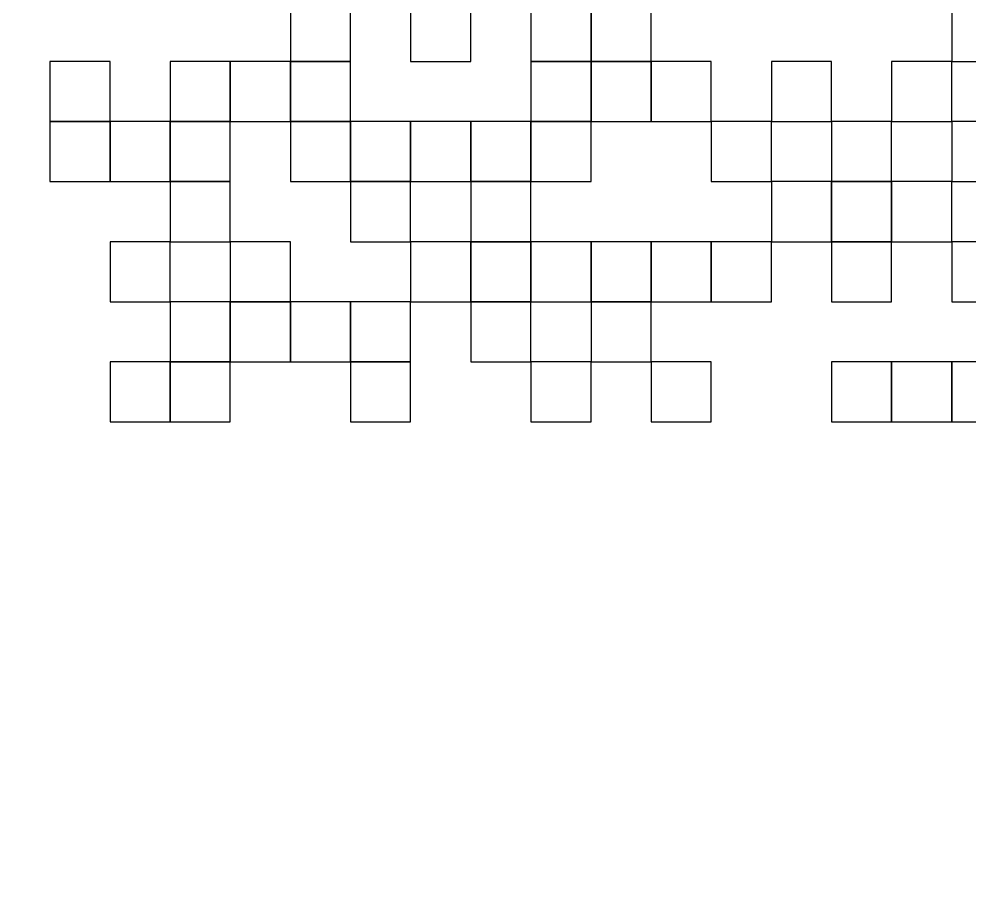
# Model space of a CAD drawing. Header units: millimetres. Extents: x -18 to 18, y -61 to 61.
# Drawn here: x -13.375 to -9.527, y 48.839 to 52.401 of the extents above; entities that cross this region are included whole.
import ezdxf

# ---------------------------------------------------------------- set-up
doc = ezdxf.new("R2010")
doc.units = ezdxf.units.MM
doc.header["$MEASUREMENT"] = 0
doc.layers.add('Layer 1', color=7, linetype='Continuous')

msp = doc.modelspace()

# ---------------------------------------------------------------- linework, layer by layer
at = {"layer": 'Layer 1', "color": 2}
msp.add_open_spline([(18.4995, 61.0002), (18.4995, 61.0002), (-18.4996, 61.0002), (-18.4996, 61.0002), (-18.4996, 61.0002), (-18.4996, 61.0002), (-18.4996, -61.0002), (-18.4996, -61.0002), (-18.4996, -61.0002), (-18.4996, -61.0002), (18.4995, -61.0002), (18.4995, -61.0002), (18.4995, -61.0002), (18.4995, -61.0002), (18.4995, 61.0002), (18.4995, 61.0002)], degree=3, knots=[0, 0, 0, 0, 0.2, 0.2, 0.2, 0.2, 0.4, 0.4, 0.4, 0.4, 0.6, 0.6, 0.6, 0.6, 1, 1, 1, 1], dxfattribs=at)
at = {"layer": 'Layer 1'}
for points in [[(-12.0337, 52.4728), (-12.0337, 52.4728), (-12.0337, 52.2294), (-12.0337, 52.2294), (-12.0337, 52.2294), (-12.0337, 52.2294), (-12.2771, 52.2294), (-12.2771, 52.2294), (-12.2771, 52.2294), (-12.2771, 52.2294), (-12.2771, 52.4728), (-12.2771, 52.4728), (-12.2771, 52.4728), (-12.2771, 52.4728), (-12.0337, 52.4728), (-12.0337, 52.4728)], [(-11.5472, 52.4728), (-11.5472, 52.4728), (-11.5472, 52.2294), (-11.5472, 52.2294), (-11.5472, 52.2294), (-11.5472, 52.2294), (-11.7905, 52.2294), (-11.7905, 52.2294), (-11.7905, 52.2294), (-11.7905, 52.2294), (-11.7905, 52.4728), (-11.7905, 52.4728), (-11.7905, 52.4728), (-11.7905, 52.4728), (-11.5472, 52.4728), (-11.5472, 52.4728)], [(-11.0605, 52.4728), (-11.0605, 52.4728), (-11.0605, 52.2294), (-11.0605, 52.2294), (-11.0605, 52.2294), (-11.0605, 52.2294), (-11.3039, 52.2294), (-11.3039, 52.2294), (-11.3039, 52.2294), (-11.3039, 52.2294), (-11.3039, 52.4728), (-11.3039, 52.4728), (-11.3039, 52.4728), (-11.3039, 52.4728), (-11.0605, 52.4728), (-11.0605, 52.4728)], [(-10.8172, 52.4728), (-10.8172, 52.4728), (-10.8172, 52.2294), (-10.8172, 52.2294), (-10.8172, 52.2294), (-10.8172, 52.2294), (-11.0605, 52.2294), (-11.0605, 52.2294), (-11.0605, 52.2294), (-11.0605, 52.2294), (-11.0605, 52.4728), (-11.0605, 52.4728), (-11.0605, 52.4728), (-11.0605, 52.4728), (-10.8172, 52.4728), (-10.8172, 52.4728)], [(-9.3575, 52.4728), (-9.3575, 52.4728), (-9.3575, 52.2294), (-9.3575, 52.2294), (-9.3575, 52.2294), (-9.3575, 52.2294), (-9.6008, 52.2294), (-9.6008, 52.2294), (-9.6008, 52.2294), (-9.6008, 52.2294), (-9.6008, 52.4728), (-9.6008, 52.4728), (-9.6008, 52.4728), (-9.6008, 52.4728), (-9.3575, 52.4728), (-9.3575, 52.4728)], [(-13.0069, 52.2294), (-13.0069, 52.2294), (-13.0069, 51.9862), (-13.0069, 51.9862), (-13.0069, 51.9862), (-13.0069, 51.9862), (-13.2503, 51.9862), (-13.2503, 51.9862), (-13.2503, 51.9862), (-13.2503, 51.9862), (-13.2503, 52.2294), (-13.2503, 52.2294), (-13.2503, 52.2294), (-13.2503, 52.2294), (-13.0069, 52.2294), (-13.0069, 52.2294)], [(-12.5204, 52.2294), (-12.5204, 52.2294), (-12.5204, 51.9862), (-12.5204, 51.9862), (-12.5204, 51.9862), (-12.5204, 51.9862), (-12.7636, 51.9862), (-12.7636, 51.9862), (-12.7636, 51.9862), (-12.7636, 51.9862), (-12.7636, 52.2294), (-12.7636, 52.2294), (-12.7636, 52.2294), (-12.7636, 52.2294), (-12.5204, 52.2294), (-12.5204, 52.2294)], [(-12.2771, 52.2294), (-12.2771, 52.2294), (-12.2771, 51.9862), (-12.2771, 51.9862), (-12.2771, 51.9862), (-12.2771, 51.9862), (-12.5204, 51.9862), (-12.5204, 51.9862), (-12.5204, 51.9862), (-12.5204, 51.9862), (-12.5204, 52.2294), (-12.5204, 52.2294), (-12.5204, 52.2294), (-12.5204, 52.2294), (-12.2771, 52.2294), (-12.2771, 52.2294)], [(-12.0337, 52.2294), (-12.0337, 52.2294), (-12.0337, 51.9862), (-12.0337, 51.9862), (-12.0337, 51.9862), (-12.0337, 51.9862), (-12.2771, 51.9862), (-12.2771, 51.9862), (-12.2771, 51.9862), (-12.2771, 51.9862), (-12.2771, 52.2294), (-12.2771, 52.2294), (-12.2771, 52.2294), (-12.2771, 52.2294), (-12.0337, 52.2294), (-12.0337, 52.2294)], [(-11.0605, 52.2294), (-11.0605, 52.2294), (-11.0605, 51.9862), (-11.0605, 51.9862), (-11.0605, 51.9862), (-11.0605, 51.9862), (-11.3039, 51.9862), (-11.3039, 51.9862), (-11.3039, 51.9862), (-11.3039, 51.9862), (-11.3039, 52.2294), (-11.3039, 52.2294), (-11.3039, 52.2294), (-11.3039, 52.2294), (-11.0605, 52.2294), (-11.0605, 52.2294)], [(-10.8172, 52.2294), (-10.8172, 52.2294), (-10.8172, 51.9862), (-10.8172, 51.9862), (-10.8172, 51.9862), (-10.8172, 51.9862), (-11.0605, 51.9862), (-11.0605, 51.9862), (-11.0605, 51.9862), (-11.0605, 51.9862), (-11.0605, 52.2294), (-11.0605, 52.2294), (-11.0605, 52.2294), (-11.0605, 52.2294), (-10.8172, 52.2294), (-10.8172, 52.2294)], [(-10.574, 52.2294), (-10.574, 52.2294), (-10.574, 51.9862), (-10.574, 51.9862), (-10.574, 51.9862), (-10.574, 51.9862), (-10.8172, 51.9862), (-10.8172, 51.9862), (-10.8172, 51.9862), (-10.8172, 51.9862), (-10.8172, 52.2294), (-10.8172, 52.2294), (-10.8172, 52.2294), (-10.8172, 52.2294), (-10.574, 52.2294), (-10.574, 52.2294)], [(-10.0875, 52.2294), (-10.0875, 52.2294), (-10.0875, 51.9862), (-10.0875, 51.9862), (-10.0875, 51.9862), (-10.0875, 51.9862), (-10.3307, 51.9862), (-10.3307, 51.9862), (-10.3307, 51.9862), (-10.3307, 51.9862), (-10.3307, 52.2294), (-10.3307, 52.2294), (-10.3307, 52.2294), (-10.3307, 52.2294), (-10.0875, 52.2294), (-10.0875, 52.2294)], [(-9.6008, 52.2294), (-9.6008, 52.2294), (-9.6008, 51.9862), (-9.6008, 51.9862), (-9.6008, 51.9862), (-9.6008, 51.9862), (-9.8442, 51.9862), (-9.8442, 51.9862), (-9.8442, 51.9862), (-9.8442, 51.9862), (-9.8442, 52.2294), (-9.8442, 52.2294), (-9.8442, 52.2294), (-9.8442, 52.2294), (-9.6008, 52.2294), (-9.6008, 52.2294)], [(-13.0069, 51.9862), (-13.0069, 51.9862), (-13.0069, 51.7429), (-13.0069, 51.7429), (-13.0069, 51.7429), (-13.0069, 51.7429), (-13.2503, 51.7429), (-13.2503, 51.7429), (-13.2503, 51.7429), (-13.2503, 51.7429), (-13.2503, 51.9862), (-13.2503, 51.9862), (-13.2503, 51.9862), (-13.2503, 51.9862), (-13.0069, 51.9862), (-13.0069, 51.9862)], [(-12.7636, 51.9862), (-12.7636, 51.9862), (-12.7636, 51.7429), (-12.7636, 51.7429), (-12.7636, 51.7429), (-12.7636, 51.7429), (-13.0069, 51.7429), (-13.0069, 51.7429), (-13.0069, 51.7429), (-13.0069, 51.7429), (-13.0069, 51.9862), (-13.0069, 51.9862), (-13.0069, 51.9862), (-13.0069, 51.9862), (-12.7636, 51.9862), (-12.7636, 51.9862)], [(-12.5204, 51.9862), (-12.5204, 51.9862), (-12.5204, 51.7429), (-12.5204, 51.7429), (-12.5204, 51.7429), (-12.5204, 51.7429), (-12.7636, 51.7429), (-12.7636, 51.7429), (-12.7636, 51.7429), (-12.7636, 51.7429), (-12.7636, 51.9862), (-12.7636, 51.9862), (-12.7636, 51.9862), (-12.7636, 51.9862), (-12.5204, 51.9862), (-12.5204, 51.9862)], [(-12.0337, 51.9862), (-12.0337, 51.9862), (-12.0337, 51.7429), (-12.0337, 51.7429), (-12.0337, 51.7429), (-12.0337, 51.7429), (-12.2771, 51.7429), (-12.2771, 51.7429), (-12.2771, 51.7429), (-12.2771, 51.7429), (-12.2771, 51.9862), (-12.2771, 51.9862), (-12.2771, 51.9862), (-12.2771, 51.9862), (-12.0337, 51.9862), (-12.0337, 51.9862)], [(-11.7905, 51.9862), (-11.7905, 51.9862), (-11.7905, 51.7429), (-11.7905, 51.7429), (-11.7905, 51.7429), (-11.7905, 51.7429), (-12.0337, 51.7429), (-12.0337, 51.7429), (-12.0337, 51.7429), (-12.0337, 51.7429), (-12.0337, 51.9862), (-12.0337, 51.9862), (-12.0337, 51.9862), (-12.0337, 51.9862), (-11.7905, 51.9862), (-11.7905, 51.9862)], [(-11.5472, 51.9862), (-11.5472, 51.9862), (-11.5472, 51.7429), (-11.5472, 51.7429), (-11.5472, 51.7429), (-11.5472, 51.7429), (-11.7905, 51.7429), (-11.7905, 51.7429), (-11.7905, 51.7429), (-11.7905, 51.7429), (-11.7905, 51.9862), (-11.7905, 51.9862), (-11.7905, 51.9862), (-11.7905, 51.9862), (-11.5472, 51.9862), (-11.5472, 51.9862)], [(-11.3039, 51.9862), (-11.3039, 51.9862), (-11.3039, 51.7429), (-11.3039, 51.7429), (-11.3039, 51.7429), (-11.3039, 51.7429), (-11.5472, 51.7429), (-11.5472, 51.7429), (-11.5472, 51.7429), (-11.5472, 51.7429), (-11.5472, 51.9862), (-11.5472, 51.9862), (-11.5472, 51.9862), (-11.5472, 51.9862), (-11.3039, 51.9862), (-11.3039, 51.9862)], [(-11.0605, 51.9862), (-11.0605, 51.9862), (-11.0605, 51.7429), (-11.0605, 51.7429), (-11.0605, 51.7429), (-11.0605, 51.7429), (-11.3039, 51.7429), (-11.3039, 51.7429), (-11.3039, 51.7429), (-11.3039, 51.7429), (-11.3039, 51.9862), (-11.3039, 51.9862), (-11.3039, 51.9862), (-11.3039, 51.9862), (-11.0605, 51.9862), (-11.0605, 51.9862)], [(-10.3307, 51.9862), (-10.3307, 51.9862), (-10.3307, 51.7429), (-10.3307, 51.7429), (-10.3307, 51.7429), (-10.3307, 51.7429), (-10.574, 51.7429), (-10.574, 51.7429), (-10.574, 51.7429), (-10.574, 51.7429), (-10.574, 51.9862), (-10.574, 51.9862), (-10.574, 51.9862), (-10.574, 51.9862), (-10.3307, 51.9862), (-10.3307, 51.9862)], [(-9.8442, 51.9862), (-9.8442, 51.9862), (-9.8442, 51.7429), (-9.8442, 51.7429), (-9.8442, 51.7429), (-9.8442, 51.7429), (-10.0875, 51.7429), (-10.0875, 51.7429), (-10.0875, 51.7429), (-10.0875, 51.7429), (-10.0875, 51.9862), (-10.0875, 51.9862), (-10.0875, 51.9862), (-10.0875, 51.9862), (-9.8442, 51.9862), (-9.8442, 51.9862)], [(-9.3575, 51.9862), (-9.3575, 51.9862), (-9.3575, 51.7429), (-9.3575, 51.7429), (-9.3575, 51.7429), (-9.3575, 51.7429), (-9.6008, 51.7429), (-9.6008, 51.7429), (-9.6008, 51.7429), (-9.6008, 51.7429), (-9.6008, 51.9862), (-9.6008, 51.9862), (-9.6008, 51.9862), (-9.6008, 51.9862), (-9.3575, 51.9862), (-9.3575, 51.9862)], [(-12.5204, 51.7429), (-12.5204, 51.7429), (-12.5204, 51.4996), (-12.5204, 51.4996), (-12.5204, 51.4996), (-12.5204, 51.4996), (-12.7636, 51.4996), (-12.7636, 51.4996), (-12.7636, 51.4996), (-12.7636, 51.4996), (-12.7636, 51.7429), (-12.7636, 51.7429), (-12.7636, 51.7429), (-12.7636, 51.7429), (-12.5204, 51.7429), (-12.5204, 51.7429)], [(-11.7905, 51.7429), (-11.7905, 51.7429), (-11.7905, 51.4996), (-11.7905, 51.4996), (-11.7905, 51.4996), (-11.7905, 51.4996), (-12.0337, 51.4996), (-12.0337, 51.4996), (-12.0337, 51.4996), (-12.0337, 51.4996), (-12.0337, 51.7429), (-12.0337, 51.7429), (-12.0337, 51.7429), (-12.0337, 51.7429), (-11.7905, 51.7429), (-11.7905, 51.7429)], [(-11.3039, 51.7429), (-11.3039, 51.7429), (-11.3039, 51.4996), (-11.3039, 51.4996), (-11.3039, 51.4996), (-11.3039, 51.4996), (-11.5472, 51.4996), (-11.5472, 51.4996), (-11.5472, 51.4996), (-11.5472, 51.4996), (-11.5472, 51.7429), (-11.5472, 51.7429), (-11.5472, 51.7429), (-11.5472, 51.7429), (-11.3039, 51.7429), (-11.3039, 51.7429)], [(-10.0875, 51.7429), (-10.0875, 51.7429), (-10.0875, 51.4996), (-10.0875, 51.4996), (-10.0875, 51.4996), (-10.0875, 51.4996), (-10.3307, 51.4996), (-10.3307, 51.4996), (-10.3307, 51.4996), (-10.3307, 51.4996), (-10.3307, 51.7429), (-10.3307, 51.7429), (-10.3307, 51.7429), (-10.3307, 51.7429), (-10.0875, 51.7429), (-10.0875, 51.7429)], [(-9.8442, 51.7429), (-9.8442, 51.7429), (-9.8442, 51.4996), (-9.8442, 51.4996), (-9.8442, 51.4996), (-9.8442, 51.4996), (-10.0875, 51.4996), (-10.0875, 51.4996), (-10.0875, 51.4996), (-10.0875, 51.4996), (-10.0875, 51.7429), (-10.0875, 51.7429), (-10.0875, 51.7429), (-10.0875, 51.7429), (-9.8442, 51.7429), (-9.8442, 51.7429)], [(-9.6008, 51.7429), (-9.6008, 51.7429), (-9.6008, 51.4996), (-9.6008, 51.4996), (-9.6008, 51.4996), (-9.6008, 51.4996), (-9.8442, 51.4996), (-9.8442, 51.4996), (-9.8442, 51.4996), (-9.8442, 51.4996), (-9.8442, 51.7429), (-9.8442, 51.7429), (-9.8442, 51.7429), (-9.8442, 51.7429), (-9.6008, 51.7429), (-9.6008, 51.7429)], [(-12.7636, 51.4996), (-12.7636, 51.4996), (-12.7636, 51.2562), (-12.7636, 51.2562), (-12.7636, 51.2562), (-12.7636, 51.2562), (-13.0069, 51.2562), (-13.0069, 51.2562), (-13.0069, 51.2562), (-13.0069, 51.2562), (-13.0069, 51.4996), (-13.0069, 51.4996), (-13.0069, 51.4996), (-13.0069, 51.4996), (-12.7636, 51.4996), (-12.7636, 51.4996)], [(-12.2771, 51.4996), (-12.2771, 51.4996), (-12.2771, 51.2562), (-12.2771, 51.2562), (-12.2771, 51.2562), (-12.2771, 51.2562), (-12.5204, 51.2562), (-12.5204, 51.2562), (-12.5204, 51.2562), (-12.5204, 51.2562), (-12.5204, 51.4996), (-12.5204, 51.4996), (-12.5204, 51.4996), (-12.5204, 51.4996), (-12.2771, 51.4996), (-12.2771, 51.4996)], [(-11.5472, 51.4996), (-11.5472, 51.4996), (-11.5472, 51.2562), (-11.5472, 51.2562), (-11.5472, 51.2562), (-11.5472, 51.2562), (-11.7905, 51.2562), (-11.7905, 51.2562), (-11.7905, 51.2562), (-11.7905, 51.2562), (-11.7905, 51.4996), (-11.7905, 51.4996), (-11.7905, 51.4996), (-11.7905, 51.4996), (-11.5472, 51.4996), (-11.5472, 51.4996)], [(-11.3039, 51.4996), (-11.3039, 51.4996), (-11.3039, 51.2562), (-11.3039, 51.2562), (-11.3039, 51.2562), (-11.3039, 51.2562), (-11.5472, 51.2562), (-11.5472, 51.2562), (-11.5472, 51.2562), (-11.5472, 51.2562), (-11.5472, 51.4996), (-11.5472, 51.4996), (-11.5472, 51.4996), (-11.5472, 51.4996), (-11.3039, 51.4996), (-11.3039, 51.4996)], [(-11.0605, 51.4996), (-11.0605, 51.4996), (-11.0605, 51.2562), (-11.0605, 51.2562), (-11.0605, 51.2562), (-11.0605, 51.2562), (-11.3039, 51.2562), (-11.3039, 51.2562), (-11.3039, 51.2562), (-11.3039, 51.2562), (-11.3039, 51.4996), (-11.3039, 51.4996), (-11.3039, 51.4996), (-11.3039, 51.4996), (-11.0605, 51.4996), (-11.0605, 51.4996)], [(-10.8172, 51.4996), (-10.8172, 51.4996), (-10.8172, 51.2562), (-10.8172, 51.2562), (-10.8172, 51.2562), (-10.8172, 51.2562), (-11.0605, 51.2562), (-11.0605, 51.2562), (-11.0605, 51.2562), (-11.0605, 51.2562), (-11.0605, 51.4996), (-11.0605, 51.4996), (-11.0605, 51.4996), (-11.0605, 51.4996), (-10.8172, 51.4996), (-10.8172, 51.4996)], [(-10.574, 51.4996), (-10.574, 51.4996), (-10.574, 51.2562), (-10.574, 51.2562), (-10.574, 51.2562), (-10.574, 51.2562), (-10.8172, 51.2562), (-10.8172, 51.2562), (-10.8172, 51.2562), (-10.8172, 51.2562), (-10.8172, 51.4996), (-10.8172, 51.4996), (-10.8172, 51.4996), (-10.8172, 51.4996), (-10.574, 51.4996), (-10.574, 51.4996)], [(-10.3307, 51.4996), (-10.3307, 51.4996), (-10.3307, 51.2562), (-10.3307, 51.2562), (-10.3307, 51.2562), (-10.3307, 51.2562), (-10.574, 51.2562), (-10.574, 51.2562), (-10.574, 51.2562), (-10.574, 51.2562), (-10.574, 51.4996), (-10.574, 51.4996), (-10.574, 51.4996), (-10.574, 51.4996), (-10.3307, 51.4996), (-10.3307, 51.4996)], [(-9.8442, 51.4996), (-9.8442, 51.4996), (-9.8442, 51.2562), (-9.8442, 51.2562), (-9.8442, 51.2562), (-9.8442, 51.2562), (-10.0875, 51.2562), (-10.0875, 51.2562), (-10.0875, 51.2562), (-10.0875, 51.2562), (-10.0875, 51.4996), (-10.0875, 51.4996), (-10.0875, 51.4996), (-10.0875, 51.4996), (-9.8442, 51.4996), (-9.8442, 51.4996)], [(-9.3575, 51.4996), (-9.3575, 51.4996), (-9.3575, 51.2562), (-9.3575, 51.2562), (-9.3575, 51.2562), (-9.3575, 51.2562), (-9.6008, 51.2562), (-9.6008, 51.2562), (-9.6008, 51.2562), (-9.6008, 51.2562), (-9.6008, 51.4996), (-9.6008, 51.4996), (-9.6008, 51.4996), (-9.6008, 51.4996), (-9.3575, 51.4996), (-9.3575, 51.4996)], [(-12.5204, 51.2562), (-12.5204, 51.2562), (-12.5204, 51.013), (-12.5204, 51.013), (-12.5204, 51.013), (-12.5204, 51.013), (-12.7636, 51.013), (-12.7636, 51.013), (-12.7636, 51.013), (-12.7636, 51.013), (-12.7636, 51.2562), (-12.7636, 51.2562), (-12.7636, 51.2562), (-12.7636, 51.2562), (-12.5204, 51.2562), (-12.5204, 51.2562)], [(-12.2771, 51.2562), (-12.2771, 51.2562), (-12.2771, 51.013), (-12.2771, 51.013), (-12.2771, 51.013), (-12.2771, 51.013), (-12.5204, 51.013), (-12.5204, 51.013), (-12.5204, 51.013), (-12.5204, 51.013), (-12.5204, 51.2562), (-12.5204, 51.2562), (-12.5204, 51.2562), (-12.5204, 51.2562), (-12.2771, 51.2562), (-12.2771, 51.2562)], [(-12.0337, 51.2562), (-12.0337, 51.2562), (-12.0337, 51.013), (-12.0337, 51.013), (-12.0337, 51.013), (-12.0337, 51.013), (-12.2771, 51.013), (-12.2771, 51.013), (-12.2771, 51.013), (-12.2771, 51.013), (-12.2771, 51.2562), (-12.2771, 51.2562), (-12.2771, 51.2562), (-12.2771, 51.2562), (-12.0337, 51.2562), (-12.0337, 51.2562)], [(-11.7905, 51.2562), (-11.7905, 51.2562), (-11.7905, 51.013), (-11.7905, 51.013), (-11.7905, 51.013), (-11.7905, 51.013), (-12.0337, 51.013), (-12.0337, 51.013), (-12.0337, 51.013), (-12.0337, 51.013), (-12.0337, 51.2562), (-12.0337, 51.2562), (-12.0337, 51.2562), (-12.0337, 51.2562), (-11.7905, 51.2562), (-11.7905, 51.2562)], [(-11.3039, 51.2562), (-11.3039, 51.2562), (-11.3039, 51.013), (-11.3039, 51.013), (-11.3039, 51.013), (-11.3039, 51.013), (-11.5472, 51.013), (-11.5472, 51.013), (-11.5472, 51.013), (-11.5472, 51.013), (-11.5472, 51.2562), (-11.5472, 51.2562), (-11.5472, 51.2562), (-11.5472, 51.2562), (-11.3039, 51.2562), (-11.3039, 51.2562)], [(-10.8172, 51.2562), (-10.8172, 51.2562), (-10.8172, 51.013), (-10.8172, 51.013), (-10.8172, 51.013), (-10.8172, 51.013), (-11.0605, 51.013), (-11.0605, 51.013), (-11.0605, 51.013), (-11.0605, 51.013), (-11.0605, 51.2562), (-11.0605, 51.2562), (-11.0605, 51.2562), (-11.0605, 51.2562), (-10.8172, 51.2562), (-10.8172, 51.2562)], [(-12.7636, 51.013), (-12.7636, 51.013), (-12.7636, 50.7697), (-12.7636, 50.7697), (-12.7636, 50.7697), (-12.7636, 50.7697), (-13.0069, 50.7697), (-13.0069, 50.7697), (-13.0069, 50.7697), (-13.0069, 50.7697), (-13.0069, 51.013), (-13.0069, 51.013), (-13.0069, 51.013), (-13.0069, 51.013), (-12.7636, 51.013), (-12.7636, 51.013)], [(-12.5204, 51.013), (-12.5204, 51.013), (-12.5204, 50.7697), (-12.5204, 50.7697), (-12.5204, 50.7697), (-12.5204, 50.7697), (-12.7636, 50.7697), (-12.7636, 50.7697), (-12.7636, 50.7697), (-12.7636, 50.7697), (-12.7636, 51.013), (-12.7636, 51.013), (-12.7636, 51.013), (-12.7636, 51.013), (-12.5204, 51.013), (-12.5204, 51.013)], [(-11.7905, 51.013), (-11.7905, 51.013), (-11.7905, 50.7697), (-11.7905, 50.7697), (-11.7905, 50.7697), (-11.7905, 50.7697), (-12.0337, 50.7697), (-12.0337, 50.7697), (-12.0337, 50.7697), (-12.0337, 50.7697), (-12.0337, 51.013), (-12.0337, 51.013), (-12.0337, 51.013), (-12.0337, 51.013), (-11.7905, 51.013), (-11.7905, 51.013)], [(-11.0605, 51.013), (-11.0605, 51.013), (-11.0605, 50.7697), (-11.0605, 50.7697), (-11.0605, 50.7697), (-11.0605, 50.7697), (-11.3039, 50.7697), (-11.3039, 50.7697), (-11.3039, 50.7697), (-11.3039, 50.7697), (-11.3039, 51.013), (-11.3039, 51.013), (-11.3039, 51.013), (-11.3039, 51.013), (-11.0605, 51.013), (-11.0605, 51.013)], [(-10.574, 51.013), (-10.574, 51.013), (-10.574, 50.7697), (-10.574, 50.7697), (-10.574, 50.7697), (-10.574, 50.7697), (-10.8172, 50.7697), (-10.8172, 50.7697), (-10.8172, 50.7697), (-10.8172, 50.7697), (-10.8172, 51.013), (-10.8172, 51.013), (-10.8172, 51.013), (-10.8172, 51.013), (-10.574, 51.013), (-10.574, 51.013)], [(-9.8442, 51.013), (-9.8442, 51.013), (-9.8442, 50.7697), (-9.8442, 50.7697), (-9.8442, 50.7697), (-9.8442, 50.7697), (-10.0875, 50.7697), (-10.0875, 50.7697), (-10.0875, 50.7697), (-10.0875, 50.7697), (-10.0875, 51.013), (-10.0875, 51.013), (-10.0875, 51.013), (-10.0875, 51.013), (-9.8442, 51.013), (-9.8442, 51.013)], [(-9.6008, 51.013), (-9.6008, 51.013), (-9.6008, 50.7697), (-9.6008, 50.7697), (-9.6008, 50.7697), (-9.6008, 50.7697), (-9.8442, 50.7697), (-9.8442, 50.7697), (-9.8442, 50.7697), (-9.8442, 50.7697), (-9.8442, 51.013), (-9.8442, 51.013), (-9.8442, 51.013), (-9.8442, 51.013), (-9.6008, 51.013), (-9.6008, 51.013)], [(-9.3575, 51.013), (-9.3575, 51.013), (-9.3575, 50.7697), (-9.3575, 50.7697), (-9.3575, 50.7697), (-9.3575, 50.7697), (-9.6008, 50.7697), (-9.6008, 50.7697), (-9.6008, 50.7697), (-9.6008, 50.7697), (-9.6008, 51.013), (-9.6008, 51.013), (-9.6008, 51.013), (-9.6008, 51.013), (-9.3575, 51.013), (-9.3575, 51.013)]]:
    msp.add_open_spline(points, degree=3, knots=[0, 0, 0, 0, 0.2, 0.2, 0.2, 0.2, 0.4, 0.4, 0.4, 0.4, 0.6, 0.6, 0.6, 0.6, 1, 1, 1, 1], dxfattribs=at)

doc.saveas('drawing.dxf')
